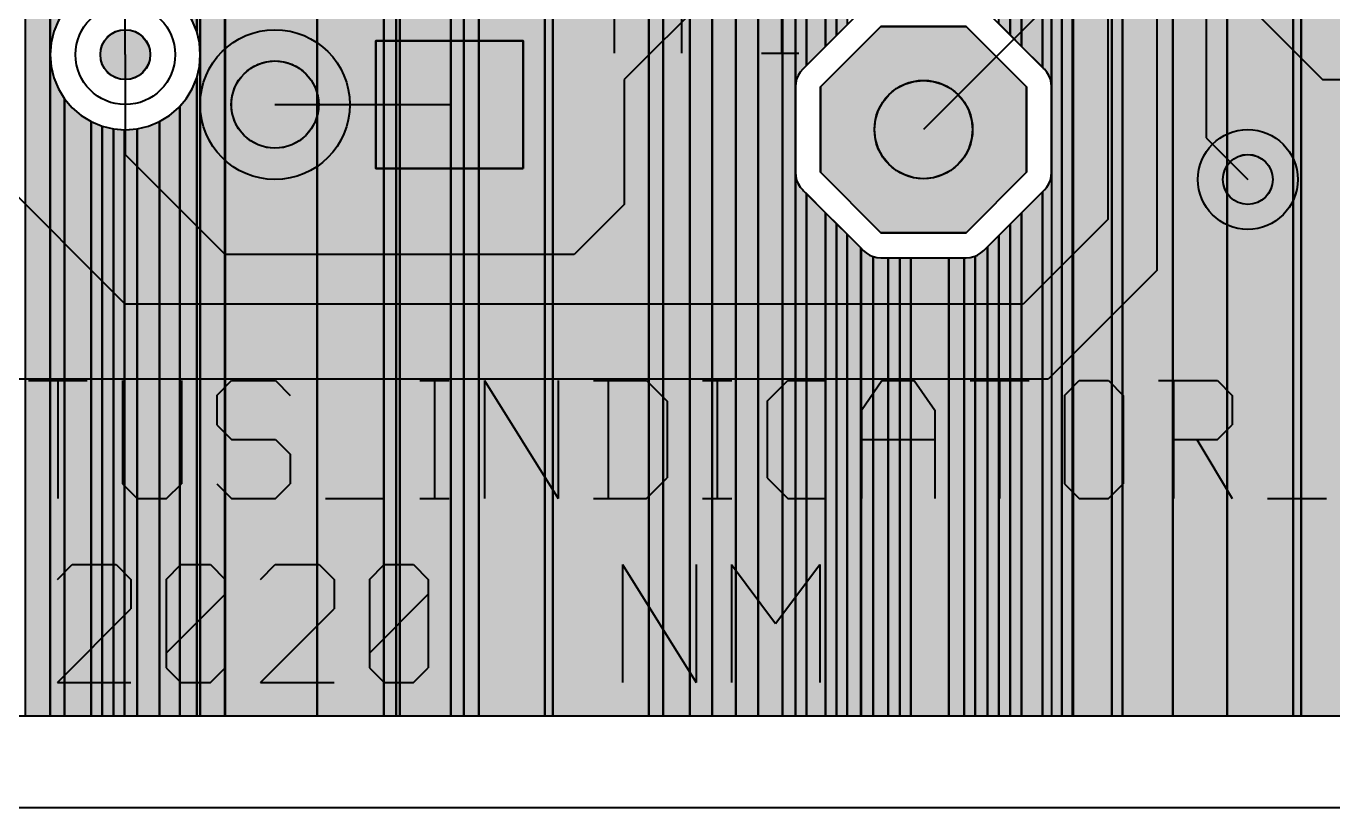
# Model space of a CAD drawing. Header units: millimetres. Extents: x 1.4 to 58.4, y 2.1 to 36.1.
# Drawn here: x 12.97 to 26.27, y 2.06 to 10.01 of the extents above; entities that cross this region are included whole.
import ezdxf

# ---------------------------------------------------------------- set-up
doc = ezdxf.new("R2010")
doc.units = ezdxf.units.MM
for name, color, linetype in [('bottom_copper', 7, 'Continuous'), ('bottom_silk', 7, 'Continuous'), ('drill_plated', 7, 'Continuous'), ('outline', 7, 'Continuous'), ('top_copper', 7, 'Continuous'), ('top_silk', 7, 'Continuous')]:
    doc.layers.add(name, color=color, linetype=linetype)

# ---------------------------------------------------------------- blocks, each defined once
blk = doc.blocks.new('Block12349')
at = {"layer": 'bottom_copper', "lineweight": 40}
for points in [[(1.479, 0), (0.754, 0), (0.754, 32.385), (1.479, 32.385), (1.479, 0)], [(0.754, 0), (0.672, 0), (0.672, 19.444), (0.68, 19.451), (0.706, 19.481), (0.726, 19.515), (0.742, 19.552), (0.751, 19.591), (0.754, 19.631), (0.754, 0)], [(0.672, 0), (0, 0), (0, 18.789), (0.034, 18.81), (0.064, 18.836), (0.071, 18.843), (0.672, 19.444), (0.672, 0)], [(0, 0), (-0.551, 0), (-0.551, 18.762), (-0.126, 18.762), (-0.116, 18.761), (-0.076, 18.764), (-0.037, 18.774), (0, 18.789), (0, 0)]]:
    blk.add_hatch(color=7, dxfattribs=at).paths.add_polyline_path(points, flags=0)
at = {"layer": 'bottom_copper', "color": 7, "lineweight": 40}
for points in [[(1.479, 0), (0.754, 0), (0.754, 32.385), (1.479, 32.385), (1.479, 0)], [(0.754, 0), (0.672, 0), (0.672, 19.444), (0.68, 19.451), (0.706, 19.481), (0.726, 19.515), (0.742, 19.552), (0.751, 19.591), (0.754, 19.631), (0.754, 0)], [(0.672, 0), (0, 0), (0, 18.789), (0.034, 18.81), (0.064, 18.836), (0.071, 18.843), (0.672, 19.444), (0.672, 0)], [(0, 0), (-0.551, 0), (-0.551, 18.762), (-0.126, 18.762), (-0.116, 18.761), (-0.076, 18.764), (-0.037, 18.774), (0, 18.789), (0, 0)]]:
    blk.add_lwpolyline(points, close=True, dxfattribs=at)
blk = doc.blocks.new('Block15609')
at = {"layer": 'bottom_copper', "lineweight": 40}
for points in [[(2.432, 0), (2.038, 0), (2.038, 19.238), (2.432, 18.843), (2.432, 0)], [(2.54, 0), (2.432, 0), (2.432, 18.843), (2.439, 18.836), (2.469, 18.81), (2.503, 18.789), (2.54, 18.774), (2.54, 0)], [(3.054, 0), (2.54, 0), (2.54, 18.774), (2.579, 18.764), (2.619, 18.761), (2.629, 18.762), (3.054, 18.762), (3.054, 0)], [(2.038, 0), (2.031, 0), (2.031, 13.215), (2.038, 13.335), (2.038, 0)], [(2.031, 0), (1.921, 0), (1.921, 12.929), (1.957, 12.988), (2.002, 13.099), (2.031, 13.215), (2.031, 0)], [(1.921, 0), (1.819, 0), (1.818, 12.797), (1.894, 12.886), (1.921, 12.929), (1.921, 0)], [(1.818, 6.404), (1.815, 6.444), (1.806, 6.483), (1.791, 6.52), (1.77, 6.554), (1.744, 6.584), (1.736, 6.591), (1.725, 6.602), (1.725, 12.717), (1.816, 12.794), (1.818, 12.797), (1.818, 6.404)], [(1.725, 6.602), (1.512, 6.815), (1.512, 12.608), (1.623, 12.654), (1.725, 12.717), (1.725, 6.602)], [(1.395, 6.932), (1.279, 7.048), (1.279, 12.571), (1.395, 12.58), (1.395, 6.932)], [(1.512, 6.815), (1.395, 6.932), (1.395, 12.58), (1.512, 12.608), (1.512, 6.815)], [(1.818, 5.534), (1.818, 5.544), (1.818, 6.394), (1.818, 6.404), (1.818, 5.534)], [(1.818, 0), (1.725, 0), (1.725, 5.336), (1.736, 5.347), (1.744, 5.354), (1.77, 5.384), (1.791, 5.418), (1.806, 5.455), (1.815, 5.494), (1.818, 5.534), (1.818, 0)], [(1.725, 0), (1.512, 0), (1.512, 5.123), (1.725, 5.336), (1.725, 0)], [(1.512, 0), (1.395, 0), (1.395, 5.006), (1.512, 5.123), (1.512, 0)], [(1.395, 0), (1.279, 0), (1.279, 4.89), (1.395, 5.006), (1.395, 0)], [(1.279, 0), (1.166, 0), (1.166, 4.777), (1.279, 4.89), (1.279, 0)], [(0, 0), (-0.123, 0), (-0.123, 4.761), (-0.108, 4.746), (-0.101, 4.739), (-0.071, 4.713), (-0.037, 4.692), (0, 4.677), (0, 0)], [(0.153, 0), (0, 0), (0, 4.677), (0.039, 4.667), (0.079, 4.664), (0.089, 4.665), (0.153, 4.665), (0.153, 0)], [(0.274, 0), (0.153, 0), (0.153, 4.665), (0.274, 4.665), (0.274, 0)], [(0.385, 0), (0.274, 0), (0.274, 4.665), (0.385, 4.665), (0.385, 0)], [(0.771, 0), (0.385, 0), (0.385, 4.665), (0.771, 4.665), (0.771, 0)], [(0.929, 0), (0.771, 0), (0.771, 4.665), (0.929, 4.665), (0.929, 0)], [(1.039, 0), (0.929, 0), (0.929, 4.665), (0.939, 4.665), (0.949, 4.664), (0.988, 4.667), (1.027, 4.677), (1.039, 4.682), (1.039, 0)], [(1.166, 0), (1.039, 0), (1.039, 4.682), (1.064, 4.692), (1.098, 4.713), (1.129, 4.739), (1.135, 4.746), (1.166, 4.777), (1.166, 0)]]:
    blk.add_hatch(color=7, dxfattribs=at).paths.add_polyline_path(points, flags=0)
at = {"layer": 'bottom_copper', "color": 7, "lineweight": 40}
for points in [[(2.432, 0), (2.038, 0), (2.038, 19.238), (2.432, 18.843), (2.432, 0)], [(2.54, 0), (2.432, 0), (2.432, 18.843), (2.439, 18.836), (2.469, 18.81), (2.503, 18.789), (2.54, 18.774), (2.54, 0)], [(3.054, 0), (2.54, 0), (2.54, 18.774), (2.579, 18.764), (2.619, 18.761), (2.629, 18.762), (3.054, 18.762), (3.054, 0)], [(2.038, 0), (2.031, 0), (2.031, 13.215), (2.038, 13.335), (2.038, 0)], [(2.031, 0), (1.921, 0), (1.921, 12.929), (1.957, 12.988), (2.002, 13.099), (2.031, 13.215), (2.031, 0)], [(1.921, 0), (1.819, 0), (1.818, 12.797), (1.894, 12.886), (1.921, 12.929), (1.921, 0)], [(1.818, 6.404), (1.815, 6.444), (1.806, 6.483), (1.791, 6.52), (1.77, 6.554), (1.744, 6.584), (1.736, 6.591), (1.725, 6.602), (1.725, 12.717), (1.816, 12.794), (1.818, 12.797), (1.818, 6.404)], [(1.725, 6.602), (1.512, 6.815), (1.512, 12.608), (1.623, 12.654), (1.725, 12.717), (1.725, 6.602)], [(1.395, 6.932), (1.279, 7.048), (1.279, 12.571), (1.395, 12.58), (1.395, 6.932)], [(1.512, 6.815), (1.395, 6.932), (1.395, 12.58), (1.512, 12.608), (1.512, 6.815)], [(1.818, 5.534), (1.818, 5.544), (1.818, 6.394), (1.818, 6.404), (1.818, 5.534)], [(1.818, 0), (1.725, 0), (1.725, 5.336), (1.736, 5.347), (1.744, 5.354), (1.77, 5.384), (1.791, 5.418), (1.806, 5.455), (1.815, 5.494), (1.818, 5.534), (1.818, 0)], [(1.725, 0), (1.512, 0), (1.512, 5.123), (1.725, 5.336), (1.725, 0)], [(1.512, 0), (1.395, 0), (1.395, 5.006), (1.512, 5.123), (1.512, 0)], [(1.395, 0), (1.279, 0), (1.279, 4.89), (1.395, 5.006), (1.395, 0)], [(1.279, 0), (1.166, 0), (1.166, 4.777), (1.279, 4.89), (1.279, 0)], [(0, 0), (-0.123, 0), (-0.123, 4.761), (-0.108, 4.746), (-0.101, 4.739), (-0.071, 4.713), (-0.037, 4.692), (0, 4.677), (0, 0)], [(0.153, 0), (0, 0), (0, 4.677), (0.039, 4.667), (0.079, 4.664), (0.089, 4.665), (0.153, 4.665), (0.153, 0)], [(0.274, 0), (0.153, 0), (0.153, 4.665), (0.274, 4.665), (0.274, 0)], [(0.385, 0), (0.274, 0), (0.274, 4.665), (0.385, 4.665), (0.385, 0)], [(0.771, 0), (0.385, 0), (0.385, 4.665), (0.771, 4.665), (0.771, 0)], [(0.929, 0), (0.771, 0), (0.771, 4.665), (0.929, 4.665), (0.929, 0)], [(1.039, 0), (0.929, 0), (0.929, 4.665), (0.939, 4.665), (0.949, 4.664), (0.988, 4.667), (1.027, 4.677), (1.039, 4.682), (1.039, 0)], [(1.166, 0), (1.039, 0), (1.039, 4.682), (1.064, 4.692), (1.098, 4.713), (1.129, 4.739), (1.135, 4.746), (1.166, 4.777), (1.166, 0)]]:
    blk.add_lwpolyline(points, close=True, dxfattribs=at)
blk = doc.blocks.new('Block17461')
at = {"layer": 'bottom_copper', "lineweight": 40}
for points in [[(1.884, 0), (0.905, 0), (0.905, 32.385), (1.884, 32.385), (1.884, 0)], [(0.905, 0), (0.823, 0), (0.823, 16.269), (0.83, 16.276), (0.856, 16.306), (0.877, 16.34), (0.893, 16.377), (0.902, 16.416), (0.905, 16.456), (0.905, 0)], [(0.823, 0), (0.151, 0), (0.151, 15.614), (0.185, 15.635), (0.215, 15.661), (0.222, 15.668), (0.823, 16.269), (0.823, 0)], [(0, 0), (-0.135, 0), (-0.135, 15.587), (0, 15.587), (0, 0)], [(0.151, 0), (0, 0), (0, 15.587), (0.025, 15.587), (0.035, 15.586), (0.075, 15.589), (0.114, 15.599), (0.151, 15.614), (0.151, 0)], [(2.03, 0), (1.884, 0), (1.884, 14.351), (1.893, 14.231), (1.921, 14.115), (1.967, 14.004), (2.03, 13.902), (2.03, 0)], [(2.301, 0), (2.03, 0), (2.03, 13.902), (2.108, 13.81), (2.199, 13.733), (2.301, 13.67), (2.301, 0)], [(2.529, 0), (2.301, 0), (2.301, 13.67), (2.412, 13.624), (2.529, 13.596), (2.529, 0)], [(2.768, 0), (2.529, 0), (2.529, 13.596), (2.601, 13.59), (2.768, 13.423), (2.768, 0)], [(2.995, 0), (2.768, 0), (2.768, 13.423), (2.995, 13.196), (2.995, 0)], [(3.244, 0), (2.995, 0), (2.995, 13.196), (3.244, 12.947), (3.244, 0)], [(3.375, 0), (3.244, 0), (3.244, 12.947), (3.259, 12.93), (3.327, 12.871), (3.375, 12.842), (3.375, 0)], [(3.375, 0), (3.375, 12.842), (3.375, 0)], [(3.487, 6.62), (3.458, 6.591), (3.45, 6.584), (3.424, 6.554), (3.403, 6.52), (3.388, 6.483), (3.379, 6.444), (3.375, 6.404), (3.375, 12.842), (3.404, 12.824), (3.487, 12.79), (3.487, 6.62)], [(3.682, 6.815), (3.487, 6.62), (3.487, 12.79), (3.575, 12.769), (3.664, 12.762), (3.682, 12.763), (3.682, 6.815)], [(3.794, 6.927), (3.682, 6.815), (3.682, 12.763), (3.687, 12.764), (3.794, 12.764), (3.794, 6.927)], [(3.901, 7.034), (3.794, 6.927), (3.794, 12.764), (3.901, 12.764), (3.901, 7.034)], [(3.376, 5.544), (3.375, 5.534), (3.375, 6.404), (3.376, 6.394), (3.376, 5.544)], [(3.487, 0), (3.375, 0), (3.375, 5.534), (3.379, 5.494), (3.388, 5.455), (3.403, 5.419), (3.424, 5.384), (3.45, 5.354), (3.458, 5.347), (3.487, 5.318), (3.487, 0)], [(3.682, 0), (3.487, 0), (3.487, 5.318), (3.682, 5.123), (3.682, 0)], [(3.794, 0), (3.682, 0), (3.682, 5.123), (3.794, 5.011), (3.794, 0)], [(3.901, 0), (3.794, 0), (3.794, 5.011), (3.901, 4.904), (3.901, 0)], [(4.044, 0), (3.901, 0), (3.901, 4.904), (4.044, 4.761), (4.044, 0)]]:
    blk.add_hatch(color=7, dxfattribs=at).paths.add_polyline_path(points, flags=0)
at = {"layer": 'bottom_copper', "color": 7, "lineweight": 40}
for points in [[(1.884, 0), (0.905, 0), (0.905, 32.385), (1.884, 32.385), (1.884, 0)], [(0.905, 0), (0.823, 0), (0.823, 16.269), (0.83, 16.276), (0.856, 16.306), (0.877, 16.34), (0.893, 16.377), (0.902, 16.416), (0.905, 16.456), (0.905, 0)], [(0.823, 0), (0.151, 0), (0.151, 15.614), (0.185, 15.635), (0.215, 15.661), (0.222, 15.668), (0.823, 16.269), (0.823, 0)], [(0, 0), (-0.135, 0), (-0.135, 15.587), (0, 15.587), (0, 0)], [(0.151, 0), (0, 0), (0, 15.587), (0.025, 15.587), (0.035, 15.586), (0.075, 15.589), (0.114, 15.599), (0.151, 15.614), (0.151, 0)], [(2.03, 0), (1.884, 0), (1.884, 14.351), (1.893, 14.231), (1.921, 14.115), (1.967, 14.004), (2.03, 13.902), (2.03, 0)], [(2.301, 0), (2.03, 0), (2.03, 13.902), (2.108, 13.81), (2.199, 13.733), (2.301, 13.67), (2.301, 0)], [(2.529, 0), (2.301, 0), (2.301, 13.67), (2.412, 13.624), (2.529, 13.596), (2.529, 0)], [(2.768, 0), (2.529, 0), (2.529, 13.596), (2.601, 13.59), (2.768, 13.423), (2.768, 0)], [(2.995, 0), (2.768, 0), (2.768, 13.423), (2.995, 13.196), (2.995, 0)], [(3.244, 0), (2.995, 0), (2.995, 13.196), (3.244, 12.947), (3.244, 0)], [(3.375, 0), (3.244, 0), (3.244, 12.947), (3.259, 12.93), (3.327, 12.871), (3.375, 12.842), (3.375, 0)], [(3.375, 0), (3.375, 12.842), (3.375, 0)], [(3.487, 6.62), (3.458, 6.591), (3.45, 6.584), (3.424, 6.554), (3.403, 6.52), (3.388, 6.483), (3.379, 6.444), (3.375, 6.404), (3.375, 12.842), (3.404, 12.824), (3.487, 12.79), (3.487, 6.62)], [(3.682, 6.815), (3.487, 6.62), (3.487, 12.79), (3.575, 12.769), (3.664, 12.762), (3.682, 12.763), (3.682, 6.815)], [(3.794, 6.927), (3.682, 6.815), (3.682, 12.763), (3.687, 12.764), (3.794, 12.764), (3.794, 6.927)], [(3.901, 7.034), (3.794, 6.927), (3.794, 12.764), (3.901, 12.764), (3.901, 7.034)], [(3.376, 5.544), (3.375, 5.534), (3.375, 6.404), (3.376, 6.394), (3.376, 5.544)], [(3.487, 0), (3.375, 0), (3.375, 5.534), (3.379, 5.494), (3.388, 5.455), (3.403, 5.419), (3.424, 5.384), (3.45, 5.354), (3.458, 5.347), (3.487, 5.318), (3.487, 0)], [(3.682, 0), (3.487, 0), (3.487, 5.318), (3.682, 5.123), (3.682, 0)], [(3.794, 0), (3.682, 0), (3.682, 5.123), (3.794, 5.011), (3.794, 0)], [(3.901, 0), (3.794, 0), (3.794, 5.011), (3.901, 4.904), (3.901, 0)], [(4.044, 0), (3.901, 0), (3.901, 4.904), (4.044, 4.761), (4.044, 0)]]:
    blk.add_lwpolyline(points, close=True, dxfattribs=at)
blk = doc.blocks.new('Block17714')
at = {"layer": 'bottom_copper', "lineweight": 40}
for points in [[(0, 9.5072), (-0.0459, 9.618), (-0.1085, 9.7203), (-0.1252, 9.7398), (-0.1252, 15.587), (0, 15.587), (0, 9.5072)], [(0.0351, 9.271), (0.028, 9.3906), (0, 9.5072), (0, 15.587), (0.0351, 15.587), (0.0351, 9.271)], [(0.5536, 0), (0.0351, 0), (0.0351, 15.587), (0.5536, 15.587), (0.5536, 0)], [(0.0351, 0), (0, 0), (0, 9.0348), (0.028, 9.1514), (0.0351, 9.271), (0.0351, 0)], [(0, 0), (-0.1252, 0), (-0.1252, 8.8022), (-0.1085, 8.8217), (-0.0459, 8.924), (0, 9.0348), (0, 0)]]:
    blk.add_hatch(color=7, dxfattribs=at).paths.add_polyline_path(points, flags=0)
at = {"layer": 'bottom_copper', "color": 7, "lineweight": 40}
for points in [[(0, 9.5072), (-0.0459, 9.618), (-0.1085, 9.7203), (-0.1252, 9.7398), (-0.1252, 15.587), (0, 15.587), (0, 9.5072)], [(0.0351, 9.271), (0.028, 9.3906), (0, 9.5072), (0, 15.587), (0.0351, 15.587), (0.0351, 9.271)], [(0.5536, 0), (0.0351, 0), (0.0351, 15.587), (0.5536, 15.587), (0.5536, 0)], [(0.0351, 0), (0, 0), (0, 9.0348), (0.028, 9.1514), (0.0351, 9.271), (0.0351, 0)], [(0, 0), (-0.1252, 0), (-0.1252, 8.8022), (-0.1085, 8.8217), (-0.0459, 8.924), (0, 9.0348), (0, 0)]]:
    blk.add_lwpolyline(points, close=True, dxfattribs=at)
blk = doc.blocks.new('Block19541')
at = {"layer": 'bottom_copper', "lineweight": 40}
for points in [[(0.894, 0), (0.6424, 0), (0.6424, 32.385), (0.894, 32.385), (0.894, 0)], [(1.04, 7.1803), (0.9774, 7.078), (0.9315, 6.9672), (0.9035, 6.8506), (0.894, 6.731), (0.894, 32.385), (1.04, 32.385), (1.04, 7.1803)], [(2.6732, 0), (2.4204, 0), (2.4204, 7.4622), (2.6732, 7.715), (2.6732, 0)], [(2.4204, 6.731), (2.4133, 6.8506), (2.3853, 6.9672), (2.3853, 7.4271), (2.4204, 7.4622), (2.4204, 6.731)], [(2.3853, 6.9672), (2.3394, 7.078), (2.2768, 7.1803), (2.2131, 7.2549), (2.3853, 7.4271), (2.3853, 6.9672)], [(1.04, 0), (0.894, 0), (0.894, 6.731), (0.9035, 6.6114), (0.9315, 6.4948), (0.9774, 6.384), (1.04, 6.2817), (1.04, 0)], [(2.4204, 0), (2.3853, 0), (2.3853, 6.4948), (2.4133, 6.6114), (2.4204, 6.731), (2.4204, 0)], [(2.3853, 0), (2.2131, 0), (2.2131, 6.2071), (2.2768, 6.2817), (2.3394, 6.384), (2.3853, 6.4948), (2.3853, 0)], [(1.3114, 0), (1.04, 0), (1.04, 6.2817), (1.1179, 6.1905), (1.2091, 6.1126), (1.3114, 6.05), (1.3114, 0)], [(2.2131, 0), (2.0054, 0), (2.0054, 6.05), (2.1077, 6.1126), (2.1989, 6.1905), (2.2131, 6.2071), (2.2131, 0)], [(1.4222, 0), (1.3114, 0), (1.3114, 6.05), (1.4222, 6.0041), (1.4222, 0)], [(1.5388, 0), (1.4222, 0), (1.4222, 6.0041), (1.5388, 5.9761), (1.5388, 0)], [(2.0054, 0), (1.778, 0), (1.778, 5.9761), (1.8946, 6.0041), (2.0054, 6.05), (2.0054, 0)], [(1.6512, 0), (1.5388, 0), (1.5388, 5.9761), (1.6512, 5.9673), (1.6512, 0)], [(1.778, 0), (1.6513, 0), (1.6512, 5.9673), (1.6584, 5.9667), (1.778, 5.9761), (1.778, 0)]]:
    blk.add_hatch(color=7, dxfattribs=at).paths.add_polyline_path(points, flags=0)
at = {"layer": 'bottom_copper', "color": 7, "lineweight": 40}
for points in [[(0.894, 0), (0.6424, 0), (0.6424, 32.385), (0.894, 32.385), (0.894, 0)], [(1.04, 7.1803), (0.9774, 7.078), (0.9315, 6.9672), (0.9035, 6.8506), (0.894, 6.731), (0.894, 32.385), (1.04, 32.385), (1.04, 7.1803)], [(2.6732, 0), (2.4204, 0), (2.4204, 7.4622), (2.6732, 7.715), (2.6732, 0)], [(2.4204, 6.731), (2.4133, 6.8506), (2.3853, 6.9672), (2.3853, 7.4271), (2.4204, 7.4622), (2.4204, 6.731)], [(2.3853, 6.9672), (2.3394, 7.078), (2.2768, 7.1803), (2.2131, 7.2549), (2.3853, 7.4271), (2.3853, 6.9672)], [(1.04, 0), (0.894, 0), (0.894, 6.731), (0.9035, 6.6114), (0.9315, 6.4948), (0.9774, 6.384), (1.04, 6.2817), (1.04, 0)], [(2.4204, 0), (2.3853, 0), (2.3853, 6.4948), (2.4133, 6.6114), (2.4204, 6.731), (2.4204, 0)], [(2.3853, 0), (2.2131, 0), (2.2131, 6.2071), (2.2768, 6.2817), (2.3394, 6.384), (2.3853, 6.4948), (2.3853, 0)], [(1.3114, 0), (1.04, 0), (1.04, 6.2817), (1.1179, 6.1905), (1.2091, 6.1126), (1.3114, 6.05), (1.3114, 0)], [(2.2131, 0), (2.0054, 0), (2.0054, 6.05), (2.1077, 6.1126), (2.1989, 6.1905), (2.2131, 6.2071), (2.2131, 0)], [(1.4222, 0), (1.3114, 0), (1.3114, 6.05), (1.4222, 6.0041), (1.4222, 0)], [(1.5388, 0), (1.4222, 0), (1.4222, 6.0041), (1.5388, 5.9761), (1.5388, 0)], [(2.0054, 0), (1.778, 0), (1.778, 5.9761), (1.8946, 6.0041), (2.0054, 6.05), (2.0054, 0)], [(1.6512, 0), (1.5388, 0), (1.5388, 5.9761), (1.6512, 5.9673), (1.6512, 0)], [(1.778, 0), (1.6513, 0), (1.6512, 5.9673), (1.6584, 5.9667), (1.778, 5.9761), (1.778, 0)]]:
    blk.add_lwpolyline(points, close=True, dxfattribs=at)

msp = doc.modelspace()

# ---------------------------------------------------------------- hatches: boundary and pattern name
at = {"layer": 'bottom_copper', "lineweight": 40}
for points in [[(16.612, 2.988), (15.931, 2.988), (15.931, 11.501), (16.01, 11.495), (16.13, 11.504), (16.246, 11.532), (16.357, 11.578), (16.459, 11.641), (16.55, 11.719), (16.612, 11.79), (16.612, 2.988)], [(15.931, 2.988), (14.993, 2.988), (14.993, 10.703), (15.813, 11.523), (15.89, 11.504), (15.931, 11.501), (15.931, 2.988)], [(23.156, 8.522), (22.541, 7.907), (21.671, 7.907), (21.056, 8.522), (21.056, 9.392), (21.671, 10.007), (22.541, 10.007), (23.156, 9.392), (23.156, 8.522)], [(14.227, 9.669), (14.213, 9.622), (14.189, 9.578), (14.158, 9.539), (14.119, 9.508), (14.075, 9.484), (14.028, 9.47), (13.978, 9.465), (13.928, 9.47), (13.881, 9.484), (13.837, 9.508), (13.798, 9.539), (13.767, 9.578), (13.743, 9.622), (13.729, 9.669), (13.724, 9.719), (13.729, 9.769), (13.743, 9.816), (13.767, 9.86), (13.798, 9.899), (13.837, 9.93), (13.881, 9.954), (13.928, 9.968), (13.978, 9.973), (14.028, 9.968), (14.075, 9.954), (14.119, 9.93), (14.158, 9.899), (14.189, 9.86), (14.213, 9.816), (14.227, 9.769), (14.232, 9.719), (14.227, 9.669)], [(15.938, 9.124), (15.913, 9.041), (15.872, 8.964), (15.816, 8.897), (15.749, 8.841), (15.672, 8.8), (15.589, 8.775), (15.502, 8.767), (15.415, 8.775), (15.332, 8.8), (15.255, 8.841), (15.188, 8.897), (15.132, 8.964), (15.091, 9.041), (15.066, 9.124), (15.057, 9.211), (15.066, 9.298), (15.091, 9.381), (15.132, 9.458), (15.188, 9.525), (15.255, 9.581), (15.332, 9.622), (15.415, 9.647), (15.502, 9.655), (15.589, 9.647), (15.672, 9.622), (15.749, 9.581), (15.816, 9.525), (15.872, 9.458), (15.913, 9.381), (15.938, 9.298), (15.947, 9.211), (15.938, 9.124)], [(22.596, 8.859), (22.568, 8.766), (22.522, 8.679), (22.46, 8.603), (22.384, 8.541), (22.297, 8.495), (22.204, 8.467), (22.106, 8.457), (22.008, 8.467), (21.915, 8.495), (21.828, 8.541), (21.752, 8.603), (21.69, 8.679), (21.644, 8.766), (21.616, 8.859), (21.606, 8.957), (21.616, 9.055), (21.644, 9.148), (21.69, 9.235), (21.752, 9.311), (21.828, 9.373), (21.915, 9.419), (22.008, 9.447), (22.106, 9.457), (22.204, 9.447), (22.297, 9.419), (22.384, 9.373), (22.46, 9.311), (22.522, 9.235), (22.568, 9.148), (22.596, 9.055), (22.606, 8.957), (22.596, 8.859)], [(25.657, 8.399), (25.643, 8.352), (25.619, 8.308), (25.588, 8.269), (25.549, 8.238), (25.505, 8.214), (25.458, 8.2), (25.408, 8.195), (25.358, 8.2), (25.311, 8.214), (25.267, 8.238), (25.228, 8.269), (25.197, 8.308), (25.173, 8.352), (25.159, 8.399), (25.154, 8.449), (25.159, 8.499), (25.173, 8.546), (25.197, 8.59), (25.228, 8.629), (25.267, 8.66), (25.311, 8.684), (25.358, 8.698), (25.408, 8.703), (25.458, 8.698), (25.505, 8.684), (25.549, 8.66), (25.588, 8.629), (25.619, 8.59), (25.643, 8.546), (25.657, 8.499), (25.662, 8.449), (25.657, 8.399)]]:
    msp.add_hatch(color=7, dxfattribs=at).paths.add_polyline_path(points, flags=0)
at = {"layer": 'drill_plated', "lineweight": 40}
for points in [[(14.227, 9.669), (14.213, 9.622), (14.189, 9.578), (14.158, 9.539), (14.119, 9.508), (14.075, 9.484), (14.028, 9.47), (13.978, 9.465), (13.928, 9.47), (13.881, 9.484), (13.837, 9.508), (13.798, 9.539), (13.767, 9.578), (13.743, 9.622), (13.729, 9.669), (13.724, 9.719), (13.729, 9.769), (13.743, 9.816), (13.767, 9.86), (13.798, 9.899), (13.837, 9.93), (13.881, 9.954), (13.928, 9.968), (13.978, 9.973), (14.028, 9.968), (14.075, 9.954), (14.119, 9.93), (14.158, 9.899), (14.189, 9.86), (14.213, 9.816), (14.227, 9.769), (14.232, 9.719), (14.227, 9.669)], [(15.938, 9.124), (15.913, 9.041), (15.872, 8.964), (15.816, 8.897), (15.749, 8.841), (15.672, 8.8), (15.589, 8.775), (15.502, 8.767), (15.415, 8.775), (15.332, 8.8), (15.255, 8.841), (15.188, 8.897), (15.132, 8.964), (15.091, 9.041), (15.066, 9.124), (15.057, 9.211), (15.066, 9.298), (15.091, 9.381), (15.132, 9.458), (15.188, 9.525), (15.255, 9.581), (15.332, 9.622), (15.415, 9.647), (15.502, 9.655), (15.589, 9.647), (15.672, 9.622), (15.749, 9.581), (15.816, 9.525), (15.872, 9.458), (15.913, 9.381), (15.938, 9.298), (15.947, 9.211), (15.938, 9.124)], [(22.596, 8.859), (22.568, 8.766), (22.522, 8.679), (22.46, 8.603), (22.384, 8.541), (22.297, 8.495), (22.204, 8.467), (22.106, 8.457), (22.008, 8.467), (21.915, 8.495), (21.828, 8.541), (21.752, 8.603), (21.69, 8.679), (21.644, 8.766), (21.616, 8.859), (21.606, 8.957), (21.616, 9.055), (21.644, 9.148), (21.69, 9.235), (21.752, 9.311), (21.828, 9.373), (21.915, 9.419), (22.008, 9.447), (22.106, 9.457), (22.204, 9.447), (22.297, 9.419), (22.384, 9.373), (22.46, 9.311), (22.522, 9.235), (22.568, 9.148), (22.596, 9.055), (22.606, 8.957), (22.596, 8.859)], [(25.657, 8.399), (25.643, 8.352), (25.619, 8.308), (25.588, 8.269), (25.549, 8.238), (25.505, 8.214), (25.458, 8.2), (25.408, 8.195), (25.358, 8.2), (25.311, 8.214), (25.267, 8.238), (25.228, 8.269), (25.197, 8.308), (25.173, 8.352), (25.159, 8.399), (25.154, 8.449), (25.159, 8.499), (25.173, 8.546), (25.197, 8.59), (25.228, 8.629), (25.267, 8.66), (25.311, 8.684), (25.358, 8.698), (25.408, 8.703), (25.458, 8.698), (25.505, 8.684), (25.549, 8.66), (25.588, 8.629), (25.619, 8.59), (25.643, 8.546), (25.657, 8.499), (25.662, 8.449), (25.657, 8.399)]]:
    msp.add_hatch(color=7, dxfattribs=at).paths.add_polyline_path(points, flags=0)
at = {"layer": 'top_copper', "lineweight": 40}
for points in [[(23.156, 8.522), (22.541, 7.907), (21.671, 7.907), (21.056, 8.522), (21.056, 9.392), (21.671, 10.007), (22.541, 10.007), (23.156, 9.392), (23.156, 8.522)], [(14.227, 9.669), (14.213, 9.622), (14.189, 9.578), (14.158, 9.539), (14.119, 9.508), (14.075, 9.484), (14.028, 9.47), (13.978, 9.465), (13.928, 9.47), (13.881, 9.484), (13.837, 9.508), (13.798, 9.539), (13.767, 9.578), (13.743, 9.622), (13.729, 9.669), (13.724, 9.719), (13.729, 9.769), (13.743, 9.816), (13.767, 9.86), (13.798, 9.899), (13.837, 9.93), (13.881, 9.954), (13.928, 9.968), (13.978, 9.973), (14.028, 9.968), (14.075, 9.954), (14.119, 9.93), (14.158, 9.899), (14.189, 9.86), (14.213, 9.816), (14.227, 9.769), (14.232, 9.719), (14.227, 9.669)], [(18.03, 8.561), (16.53, 8.561), (16.53, 9.861), (18.03, 9.861), (18.03, 8.561)], [(15.938, 9.124), (15.913, 9.041), (15.872, 8.964), (15.816, 8.897), (15.749, 8.841), (15.672, 8.8), (15.589, 8.775), (15.502, 8.767), (15.415, 8.775), (15.332, 8.8), (15.255, 8.841), (15.188, 8.897), (15.132, 8.964), (15.091, 9.041), (15.066, 9.124), (15.057, 9.211), (15.066, 9.298), (15.091, 9.381), (15.132, 9.458), (15.188, 9.525), (15.255, 9.581), (15.332, 9.622), (15.415, 9.647), (15.502, 9.655), (15.589, 9.647), (15.672, 9.622), (15.749, 9.581), (15.816, 9.525), (15.872, 9.458), (15.913, 9.381), (15.938, 9.298), (15.947, 9.211), (15.938, 9.124)], [(22.596, 8.859), (22.568, 8.766), (22.522, 8.679), (22.46, 8.603), (22.384, 8.541), (22.297, 8.495), (22.204, 8.467), (22.106, 8.457), (22.008, 8.467), (21.915, 8.495), (21.828, 8.541), (21.752, 8.603), (21.69, 8.679), (21.644, 8.766), (21.616, 8.859), (21.606, 8.957), (21.616, 9.055), (21.644, 9.148), (21.69, 9.235), (21.752, 9.311), (21.828, 9.373), (21.915, 9.419), (22.008, 9.447), (22.106, 9.457), (22.204, 9.447), (22.297, 9.419), (22.384, 9.373), (22.46, 9.311), (22.522, 9.235), (22.568, 9.148), (22.596, 9.055), (22.606, 8.957), (22.596, 8.859)], [(25.657, 8.399), (25.643, 8.352), (25.619, 8.308), (25.588, 8.269), (25.549, 8.238), (25.505, 8.214), (25.458, 8.2), (25.408, 8.195), (25.358, 8.2), (25.311, 8.214), (25.267, 8.238), (25.228, 8.269), (25.197, 8.308), (25.173, 8.352), (25.159, 8.399), (25.154, 8.449), (25.159, 8.499), (25.173, 8.546), (25.197, 8.59), (25.228, 8.629), (25.267, 8.66), (25.311, 8.684), (25.358, 8.698), (25.408, 8.703), (25.458, 8.698), (25.505, 8.684), (25.549, 8.66), (25.588, 8.629), (25.619, 8.59), (25.643, 8.546), (25.657, 8.499), (25.662, 8.449), (25.657, 8.399)]]:
    msp.add_hatch(color=7, dxfattribs=at).paths.add_polyline_path(points, flags=0)

# ---------------------------------------------------------------- linework, layer by layer
at = {"layer": 'bottom_copper', "color": 7, "lineweight": 40}
for p, q in [((24.646, 2.988), (24.646, 21.75)), ((24.646, 21.75), (24.646, 2.988)), ((17.291, 2.988), (17.291, 18.575)), ((17.291, 18.575), (17.291, 2.988)), ((16.612, 2.988), (16.612, 11.79)), ((16.612, 11.79), (16.612, 2.988)), ((15.931, 2.988), (15.931, 11.501)), ((15.931, 11.501), (15.931, 2.988)), ((14.993, 2.988), (14.993, 10.703)), ((14.993, 10.703), (14.993, 2.988)), ((13.978, 9.719), (13.978, 10.227)), ((21.47, 10.165), (20.883, 9.579)), ((23.329, 9.579), (22.728, 10.18)), ((13.297, 10.066), (13.251, 9.955)), ((14.705, 9.955), (14.659, 10.066)), ((21.671, 10.007), (21.056, 9.392)), ((22.541, 10.007), (21.671, 10.007)), ((23.156, 9.392), (22.541, 10.007)), ((13.251, 9.955), (13.223, 9.839)), ((14.733, 9.839), (14.705, 9.955)), ((13.223, 9.839), (13.214, 9.719)), ((13.214, 9.719), (13.223, 9.599)), ((14.74, 9.719), (14.733, 9.839)), ((14.733, 9.599), (14.74, 9.719)), ((13.223, 9.599), (13.251, 9.483)), ((14.705, 9.483), (14.733, 9.599)), ((13.251, 9.483), (13.297, 9.372)), ((14.659, 9.372), (14.705, 9.483)), ((20.814, 9.471), (20.804, 9.432)), ((20.829, 9.508), (20.814, 9.471)), ((20.85, 9.542), (20.829, 9.508)), ((20.876, 9.572), (20.85, 9.542)), ((20.883, 9.579), (20.876, 9.572)), ((23.336, 9.572), (23.329, 9.579)), ((23.362, 9.542), (23.336, 9.572)), ((23.383, 9.508), (23.362, 9.542)), ((23.398, 9.471), (23.383, 9.508)), ((23.408, 9.432), (23.398, 9.471)), ((13.297, 9.372), (13.36, 9.27)), ((14.596, 9.27), (14.659, 9.372)), ((20.804, 9.432), (20.801, 9.392)), ((20.801, 9.392), (20.802, 9.382)), ((20.802, 9.382), (20.802, 8.532)), ((21.056, 9.392), (21.056, 8.522)), ((23.156, 8.522), (23.156, 9.392)), ((23.411, 9.392), (23.408, 9.432)), ((23.408, 9.432), (23.408, 9.432)), ((23.41, 9.382), (23.411, 9.392)), ((23.41, 8.532), (23.41, 9.382)), ((13.36, 9.27), (13.438, 9.178)), ((14.518, 9.178), (14.596, 9.27)), ((13.438, 9.178), (13.529, 9.101)), ((13.529, 9.101), (13.631, 9.038)), ((14.325, 9.038), (14.427, 9.101)), ((14.427, 9.101), (14.518, 9.178)), ((13.631, 9.038), (13.742, 8.992)), ((13.742, 8.992), (13.858, 8.964)), ((13.858, 8.964), (13.978, 8.955)), ((13.978, 8.955), (14.098, 8.964)), ((14.098, 8.964), (14.214, 8.992)), ((14.214, 8.992), (14.325, 9.038)), ((20.802, 8.532), (20.801, 8.522)), ((20.801, 8.522), (20.804, 8.482)), ((21.056, 8.522), (21.671, 7.907)), ((22.541, 7.907), (23.156, 8.522)), ((23.408, 8.482), (23.411, 8.522)), ((23.411, 8.522), (23.41, 8.532)), ((20.804, 8.482), (20.804, 8.482)), ((20.804, 8.482), (20.814, 8.443)), ((20.814, 8.443), (20.829, 8.406)), ((20.829, 8.406), (20.85, 8.372)), ((23.362, 8.372), (23.383, 8.406)), ((23.383, 8.406), (23.398, 8.443)), ((23.398, 8.443), (23.408, 8.482)), ((20.85, 8.372), (20.876, 8.342)), ((20.876, 8.342), (20.883, 8.335)), ((20.883, 8.335), (21.47, 7.749)), ((22.728, 7.734), (23.329, 8.335)), ((23.329, 8.335), (23.336, 8.342)), ((23.336, 8.342), (23.362, 8.372)), ((21.671, 7.907), (22.541, 7.907)), ((21.47, 2.988), (21.47, 7.749)), ((21.47, 7.749), (21.484, 7.734)), ((21.47, 7.749), (21.47, 2.988)), ((21.484, 7.734), (21.491, 7.727)), ((21.491, 7.727), (21.521, 7.701)), ((22.691, 7.701), (22.721, 7.727)), ((22.721, 7.727), (22.728, 7.734)), ((21.521, 7.701), (21.555, 7.68)), ((21.555, 7.68), (21.592, 7.665)), ((21.592, 7.665), (21.631, 7.655)), ((21.631, 7.655), (21.671, 7.652)), ((21.671, 7.652), (21.681, 7.653)), ((21.681, 7.653), (22.531, 7.653)), ((22.531, 7.653), (22.541, 7.652)), ((22.541, 7.652), (22.581, 7.655)), ((22.581, 7.655), (22.62, 7.665)), ((22.581, 7.655), (22.581, 7.655)), ((22.62, 7.665), (22.657, 7.68)), ((22.657, 7.68), (22.691, 7.701)), ((14.993, 2.988), (12.199, 2.988)), ((15.931, 2.988), (14.993, 2.988)), ((16.612, 2.988), (15.931, 2.988)), ((17.291, 2.988), (16.612, 2.988)), ((21.47, 2.988), (17.291, 2.988)), ((24.646, 2.988), (21.47, 2.988)), ((27.947, 2.988), (24.646, 2.988))]:
    msp.add_line(p, q, dxfattribs=at)
for points in [[(16.612, 2.988), (15.931, 2.988), (15.931, 11.501), (16.01, 11.495), (16.13, 11.504), (16.246, 11.532), (16.357, 11.578), (16.459, 11.641), (16.55, 11.719), (16.612, 11.79), (16.612, 2.988)], [(15.931, 2.988), (14.993, 2.988), (14.993, 10.703), (15.813, 11.523), (15.89, 11.504), (15.931, 11.501), (15.931, 2.988)], [(23.156, 8.522), (22.541, 7.907), (21.671, 7.907), (21.056, 8.522), (21.056, 9.392), (21.671, 10.007), (22.541, 10.007), (23.156, 9.392), (23.156, 8.522)], [(14.227, 9.669), (14.213, 9.622), (14.189, 9.578), (14.158, 9.539), (14.119, 9.508), (14.075, 9.484), (14.028, 9.47), (13.978, 9.465), (13.928, 9.47), (13.881, 9.484), (13.837, 9.508), (13.798, 9.539), (13.767, 9.578), (13.743, 9.622), (13.729, 9.669), (13.724, 9.719), (13.729, 9.769), (13.743, 9.816), (13.767, 9.86), (13.798, 9.899), (13.837, 9.93), (13.881, 9.954), (13.928, 9.968), (13.978, 9.973), (14.028, 9.968), (14.075, 9.954), (14.119, 9.93), (14.158, 9.899), (14.189, 9.86), (14.213, 9.816), (14.227, 9.769), (14.232, 9.719), (14.227, 9.669)], [(15.938, 9.124), (15.913, 9.041), (15.872, 8.964), (15.816, 8.897), (15.749, 8.841), (15.672, 8.8), (15.589, 8.775), (15.502, 8.767), (15.415, 8.775), (15.332, 8.8), (15.255, 8.841), (15.188, 8.897), (15.132, 8.964), (15.091, 9.041), (15.066, 9.124), (15.057, 9.211), (15.066, 9.298), (15.091, 9.381), (15.132, 9.458), (15.188, 9.525), (15.255, 9.581), (15.332, 9.622), (15.415, 9.647), (15.502, 9.655), (15.589, 9.647), (15.672, 9.622), (15.749, 9.581), (15.816, 9.525), (15.872, 9.458), (15.913, 9.381), (15.938, 9.298), (15.947, 9.211), (15.938, 9.124)], [(22.596, 8.859), (22.568, 8.766), (22.522, 8.679), (22.46, 8.603), (22.384, 8.541), (22.297, 8.495), (22.204, 8.467), (22.106, 8.457), (22.008, 8.467), (21.915, 8.495), (21.828, 8.541), (21.752, 8.603), (21.69, 8.679), (21.644, 8.766), (21.616, 8.859), (21.606, 8.957), (21.616, 9.055), (21.644, 9.148), (21.69, 9.235), (21.752, 9.311), (21.828, 9.373), (21.915, 9.419), (22.008, 9.447), (22.106, 9.457), (22.204, 9.447), (22.297, 9.419), (22.384, 9.373), (22.46, 9.311), (22.522, 9.235), (22.568, 9.148), (22.596, 9.055), (22.606, 8.957), (22.596, 8.859)], [(25.657, 8.399), (25.643, 8.352), (25.619, 8.308), (25.588, 8.269), (25.549, 8.238), (25.505, 8.214), (25.458, 8.2), (25.408, 8.195), (25.358, 8.2), (25.311, 8.214), (25.267, 8.238), (25.228, 8.269), (25.197, 8.308), (25.173, 8.352), (25.159, 8.399), (25.154, 8.449), (25.159, 8.499), (25.173, 8.546), (25.197, 8.59), (25.228, 8.629), (25.267, 8.66), (25.311, 8.684), (25.358, 8.698), (25.408, 8.703), (25.458, 8.698), (25.505, 8.684), (25.549, 8.66), (25.588, 8.629), (25.619, 8.59), (25.643, 8.546), (25.657, 8.499), (25.662, 8.449), (25.657, 8.399)]]:
    msp.add_lwpolyline(points, close=True, dxfattribs=at)
for centre, major_axis in [((13.978, 9.719), (0.508, 0)), ((13.978, 9.719), (0.254, 0)), ((15.502, 9.211), (0.762, 0)), ((15.502, 9.211), (0.444, 0)), ((22.106, 8.957), (0.5, 0)), ((25.408, 8.449), (0.508, 0)), ((25.408, 8.449), (0.254, 0))]:
    msp.add_ellipse(centre, major_axis=major_axis, ratio=1, dxfattribs=at)
at = {"layer": 'bottom_silk', "color": 7, "lineweight": 40}
msp.add_line((58.36, 2.055), (1.36, 2.055), dxfattribs=at)
at = {"layer": 'drill_plated', "color": 7, "lineweight": 40}
for points in [[(14.227, 9.669), (14.213, 9.622), (14.189, 9.578), (14.158, 9.539), (14.119, 9.508), (14.075, 9.484), (14.028, 9.47), (13.978, 9.465), (13.928, 9.47), (13.881, 9.484), (13.837, 9.508), (13.798, 9.539), (13.767, 9.578), (13.743, 9.622), (13.729, 9.669), (13.724, 9.719), (13.729, 9.769), (13.743, 9.816), (13.767, 9.86), (13.798, 9.899), (13.837, 9.93), (13.881, 9.954), (13.928, 9.968), (13.978, 9.973), (14.028, 9.968), (14.075, 9.954), (14.119, 9.93), (14.158, 9.899), (14.189, 9.86), (14.213, 9.816), (14.227, 9.769), (14.232, 9.719), (14.227, 9.669)], [(15.938, 9.124), (15.913, 9.041), (15.872, 8.964), (15.816, 8.897), (15.749, 8.841), (15.672, 8.8), (15.589, 8.775), (15.502, 8.767), (15.415, 8.775), (15.332, 8.8), (15.255, 8.841), (15.188, 8.897), (15.132, 8.964), (15.091, 9.041), (15.066, 9.124), (15.057, 9.211), (15.066, 9.298), (15.091, 9.381), (15.132, 9.458), (15.188, 9.525), (15.255, 9.581), (15.332, 9.622), (15.415, 9.647), (15.502, 9.655), (15.589, 9.647), (15.672, 9.622), (15.749, 9.581), (15.816, 9.525), (15.872, 9.458), (15.913, 9.381), (15.938, 9.298), (15.947, 9.211), (15.938, 9.124)], [(22.596, 8.859), (22.568, 8.766), (22.522, 8.679), (22.46, 8.603), (22.384, 8.541), (22.297, 8.495), (22.204, 8.467), (22.106, 8.457), (22.008, 8.467), (21.915, 8.495), (21.828, 8.541), (21.752, 8.603), (21.69, 8.679), (21.644, 8.766), (21.616, 8.859), (21.606, 8.957), (21.616, 9.055), (21.644, 9.148), (21.69, 9.235), (21.752, 9.311), (21.828, 9.373), (21.915, 9.419), (22.008, 9.447), (22.106, 9.457), (22.204, 9.447), (22.297, 9.419), (22.384, 9.373), (22.46, 9.311), (22.522, 9.235), (22.568, 9.148), (22.596, 9.055), (22.606, 8.957), (22.596, 8.859)], [(25.657, 8.399), (25.643, 8.352), (25.619, 8.308), (25.588, 8.269), (25.549, 8.238), (25.505, 8.214), (25.458, 8.2), (25.408, 8.195), (25.358, 8.2), (25.311, 8.214), (25.267, 8.238), (25.228, 8.269), (25.197, 8.308), (25.173, 8.352), (25.159, 8.399), (25.154, 8.449), (25.159, 8.499), (25.173, 8.546), (25.197, 8.59), (25.228, 8.629), (25.267, 8.66), (25.311, 8.684), (25.358, 8.698), (25.408, 8.703), (25.458, 8.698), (25.505, 8.684), (25.549, 8.66), (25.588, 8.629), (25.619, 8.59), (25.643, 8.546), (25.657, 8.499), (25.662, 8.449), (25.657, 8.399)]]:
    msp.add_lwpolyline(points, close=True, dxfattribs=at)
for centre, major_axis in [((13.978, 9.719), (0.254, 0)), ((15.502, 9.211), (0.444, 0)), ((22.106, 8.957), (0.5, 0)), ((25.408, 8.449), (0.254, 0))]:
    msp.add_ellipse(centre, major_axis=major_axis, ratio=1, dxfattribs=at)
at = {"layer": 'outline', "color": 7, "lineweight": 40}
msp.add_line((58.36, 2.055), (1.36, 2.055), dxfattribs=at)
at = {"layer": 'top_copper', "color": 7, "lineweight": 40}
for p, q in [((23.983, 11.025), (23.983, 8.04)), ((24.483, 11.025), (24.483, 7.524)), ((20.328, 10.735), (19.058, 9.465)), ((23.483, 10.334), (22.106, 8.957)), ((24.983, 10.227), (24.983, 8.874)), ((25.483, 10.152), (26.17, 9.465)), ((21.671, 10.007), (21.056, 9.392)), ((22.541, 10.007), (21.671, 10.007)), ((23.156, 9.392), (22.541, 10.007)), ((16.53, 9.861), (16.53, 8.561)), ((18.03, 9.861), (16.53, 9.861)), ((18.03, 8.561), (18.03, 9.861)), ((13.978, 9.719), (13.978, 8.703)), ((19.058, 9.465), (19.058, 8.195)), ((26.17, 9.465), (27.948, 9.465)), ((21.056, 9.392), (21.056, 8.522)), ((23.156, 8.522), (23.156, 9.392)), ((15.502, 9.211), (17.28, 9.211)), ((13.978, 7.179), (12.2, 8.957)), ((24.983, 8.874), (25.408, 8.449)), ((14.994, 7.687), (13.978, 8.703)), ((16.53, 8.561), (18.03, 8.561)), ((21.056, 8.522), (21.671, 7.907)), ((22.541, 7.907), (23.156, 8.522)), ((19.058, 8.195), (18.55, 7.687)), ((23.983, 8.04), (23.122, 7.179)), ((23.983, 8.096), (23.983, 8.04)), ((21.671, 7.907), (22.541, 7.907)), ((18.55, 7.687), (14.994, 7.687)), ((24.483, 7.524), (23.376, 6.417)), ((23.122, 7.179), (13.978, 7.179)), ((23.376, 6.417), (12.2, 6.417))]:
    msp.add_line(p, q, dxfattribs=at)
for points in [[(23.156, 8.522), (22.541, 7.907), (21.671, 7.907), (21.056, 8.522), (21.056, 9.392), (21.671, 10.007), (22.541, 10.007), (23.156, 9.392), (23.156, 8.522)], [(14.227, 9.669), (14.213, 9.622), (14.189, 9.578), (14.158, 9.539), (14.119, 9.508), (14.075, 9.484), (14.028, 9.47), (13.978, 9.465), (13.928, 9.47), (13.881, 9.484), (13.837, 9.508), (13.798, 9.539), (13.767, 9.578), (13.743, 9.622), (13.729, 9.669), (13.724, 9.719), (13.729, 9.769), (13.743, 9.816), (13.767, 9.86), (13.798, 9.899), (13.837, 9.93), (13.881, 9.954), (13.928, 9.968), (13.978, 9.973), (14.028, 9.968), (14.075, 9.954), (14.119, 9.93), (14.158, 9.899), (14.189, 9.86), (14.213, 9.816), (14.227, 9.769), (14.232, 9.719), (14.227, 9.669)], [(18.03, 8.561), (16.53, 8.561), (16.53, 9.861), (18.03, 9.861), (18.03, 8.561)], [(15.938, 9.124), (15.913, 9.041), (15.872, 8.964), (15.816, 8.897), (15.749, 8.841), (15.672, 8.8), (15.589, 8.775), (15.502, 8.767), (15.415, 8.775), (15.332, 8.8), (15.255, 8.841), (15.188, 8.897), (15.132, 8.964), (15.091, 9.041), (15.066, 9.124), (15.057, 9.211), (15.066, 9.298), (15.091, 9.381), (15.132, 9.458), (15.188, 9.525), (15.255, 9.581), (15.332, 9.622), (15.415, 9.647), (15.502, 9.655), (15.589, 9.647), (15.672, 9.622), (15.749, 9.581), (15.816, 9.525), (15.872, 9.458), (15.913, 9.381), (15.938, 9.298), (15.947, 9.211), (15.938, 9.124)], [(22.596, 8.859), (22.568, 8.766), (22.522, 8.679), (22.46, 8.603), (22.384, 8.541), (22.297, 8.495), (22.204, 8.467), (22.106, 8.457), (22.008, 8.467), (21.915, 8.495), (21.828, 8.541), (21.752, 8.603), (21.69, 8.679), (21.644, 8.766), (21.616, 8.859), (21.606, 8.957), (21.616, 9.055), (21.644, 9.148), (21.69, 9.235), (21.752, 9.311), (21.828, 9.373), (21.915, 9.419), (22.008, 9.447), (22.106, 9.457), (22.204, 9.447), (22.297, 9.419), (22.384, 9.373), (22.46, 9.311), (22.522, 9.235), (22.568, 9.148), (22.596, 9.055), (22.606, 8.957), (22.596, 8.859)], [(25.657, 8.399), (25.643, 8.352), (25.619, 8.308), (25.588, 8.269), (25.549, 8.238), (25.505, 8.214), (25.458, 8.2), (25.408, 8.195), (25.358, 8.2), (25.311, 8.214), (25.267, 8.238), (25.228, 8.269), (25.197, 8.308), (25.173, 8.352), (25.159, 8.399), (25.154, 8.449), (25.159, 8.499), (25.173, 8.546), (25.197, 8.59), (25.228, 8.629), (25.267, 8.66), (25.311, 8.684), (25.358, 8.698), (25.408, 8.703), (25.458, 8.698), (25.505, 8.684), (25.549, 8.66), (25.588, 8.629), (25.619, 8.59), (25.643, 8.546), (25.657, 8.499), (25.662, 8.449), (25.657, 8.399)]]:
    msp.add_lwpolyline(points, close=True, dxfattribs=at)
for centre, major_axis in [((13.978, 9.719), (0.508, 0)), ((13.978, 9.719), (0.254, 0)), ((15.502, 9.211), (0.762, 0)), ((15.502, 9.211), (0.444, 0)), ((22.106, 8.957), (0.5, 0)), ((25.408, 8.449), (0.508, 0)), ((25.408, 8.449), (0.254, 0))]:
    msp.add_ellipse(centre, major_axis=major_axis, ratio=1, dxfattribs=at)
at = {"layer": 'top_silk', "color": 7, "lineweight": 40}
for p, q in [((18.957, 10.751), (18.957, 9.735)), ((19.642, 10.751), (19.642, 9.735)), ((20.659, 10.751), (20.659, 9.735)), ((20.455, 9.735), (20.836, 9.735)), ((12.991, 6.402), (13.59, 6.402)), ((13.29, 6.402), (13.29, 5.203)), ((13.95, 6.402), (13.95, 5.353)), ((14.549, 6.402), (14.549, 5.353)), ((14.909, 6.252), (15.059, 6.402)), ((15.059, 6.402), (15.508, 6.402)), ((15.508, 6.402), (15.658, 6.252)), ((16.977, 6.402), (17.277, 6.402)), ((17.127, 6.402), (17.127, 5.203)), ((17.636, 6.402), (17.636, 5.203)), ((17.636, 6.402), (18.386, 5.203)), ((18.386, 6.402), (18.386, 5.203)), ((18.745, 6.402), (19.285, 6.402)), ((18.895, 6.402), (18.895, 5.203)), ((19.285, 6.402), (19.495, 6.192)), ((19.854, 6.402), (20.154, 6.402)), ((20.004, 6.402), (20.004, 5.203)), ((20.514, 6.192), (20.724, 6.402)), ((20.724, 6.402), (21.113, 6.402)), ((21.473, 6.102), (21.683, 6.402)), ((21.683, 6.402), (22.012, 6.402)), ((22.012, 6.402), (22.222, 6.102)), ((22.582, 6.402), (23.181, 6.402)), ((22.881, 6.402), (22.881, 5.203)), ((23.541, 6.252), (23.691, 6.402)), ((23.691, 6.402), (23.991, 6.402)), ((23.991, 6.402), (24.14, 6.252)), ((24.5, 6.402), (25.099, 6.402)), ((24.65, 6.402), (24.65, 5.203)), ((25.099, 6.402), (25.249, 6.252)), ((14.909, 6.252), (14.909, 5.952)), ((19.495, 6.192), (19.495, 5.413)), ((20.514, 6.192), (20.514, 5.413)), ((23.541, 6.252), (23.541, 5.353)), ((24.14, 6.252), (24.14, 5.353)), ((25.249, 6.252), (25.249, 5.952)), ((21.473, 6.102), (21.473, 5.203)), ((22.222, 6.102), (22.222, 5.203)), ((14.909, 5.952), (15.059, 5.803)), ((25.099, 5.803), (25.249, 5.952)), ((15.059, 5.803), (15.508, 5.803)), ((15.508, 5.803), (15.658, 5.653)), ((21.473, 5.803), (22.222, 5.803)), ((24.65, 5.803), (25.099, 5.803)), ((24.89, 5.803), (25.249, 5.203)), ((15.658, 5.653), (15.658, 5.353)), ((13.95, 5.353), (14.1, 5.203)), ((14.399, 5.203), (14.549, 5.353)), ((14.909, 5.353), (15.059, 5.203)), ((15.508, 5.203), (15.658, 5.353)), ((19.285, 5.203), (19.495, 5.413)), ((20.514, 5.413), (20.724, 5.203)), ((23.541, 5.353), (23.691, 5.203)), ((23.991, 5.203), (24.14, 5.353)), ((14.1, 5.203), (14.399, 5.203)), ((15.059, 5.203), (15.508, 5.203)), ((16.018, 5.203), (16.617, 5.203)), ((16.977, 5.203), (17.277, 5.203)), ((18.745, 5.203), (19.285, 5.203)), ((19.854, 5.203), (20.154, 5.203)), ((20.724, 5.203), (21.113, 5.203)), ((23.691, 5.203), (23.991, 5.203)), ((25.609, 5.203), (26.208, 5.203)), ((13.286, 4.38), (13.436, 4.53)), ((13.436, 4.53), (13.885, 4.53)), ((13.885, 4.53), (14.035, 4.38)), ((14.395, 4.38), (14.545, 4.53)), ((14.545, 4.53), (14.844, 4.53)), ((14.844, 4.53), (14.994, 4.38)), ((15.354, 4.38), (15.504, 4.53)), ((15.504, 4.53), (15.953, 4.53)), ((15.953, 4.53), (16.103, 4.38)), ((16.463, 4.38), (16.613, 4.53)), ((16.613, 4.53), (16.913, 4.53)), ((16.913, 4.53), (17.062, 4.38)), ((19.041, 4.53), (19.041, 3.331)), ((19.041, 4.53), (19.79, 3.331)), ((19.79, 4.53), (19.79, 3.331)), ((20.149, 4.53), (20.149, 3.331)), ((20.149, 4.53), (20.599, 3.93)), ((20.599, 3.93), (21.049, 4.53)), ((21.049, 4.53), (21.049, 3.331)), ((14.035, 4.38), (14.035, 4.08)), ((14.395, 4.38), (14.395, 3.481)), ((14.994, 4.38), (14.994, 3.481)), ((16.103, 4.38), (16.103, 4.08)), ((16.463, 4.38), (16.463, 3.481)), ((17.062, 4.38), (17.062, 3.481)), ((14.395, 3.63), (14.994, 4.23)), ((16.463, 3.63), (17.062, 4.23)), ((13.286, 3.331), (14.035, 4.08)), ((15.354, 3.331), (16.103, 4.08)), ((14.395, 3.481), (14.545, 3.331)), ((14.844, 3.331), (14.994, 3.481)), ((16.463, 3.481), (16.613, 3.331)), ((16.913, 3.331), (17.062, 3.481)), ((13.286, 3.331), (14.035, 3.331)), ((14.545, 3.331), (14.844, 3.331)), ((15.354, 3.331), (16.103, 3.331)), ((16.613, 3.331), (16.913, 3.331)), ((58.36, 2.055), (1.36, 2.055))]:
    msp.add_line(p, q, dxfattribs=at)

# ---------------------------------------------------------------- block references
at = {"layer": 'bottom_copper'}
for name, p in [('Block19541', (12.32, 2.988)), ('Block17461', (17.426, 2.988)), ('Block15609', (21.592, 2.988)), ('Block12349', (25.197, 2.988)), ('Block17714', (16.737, 2.988))]:
    msp.add_blockref(name, p, dxfattribs=at)

doc.saveas('drawing.dxf')
